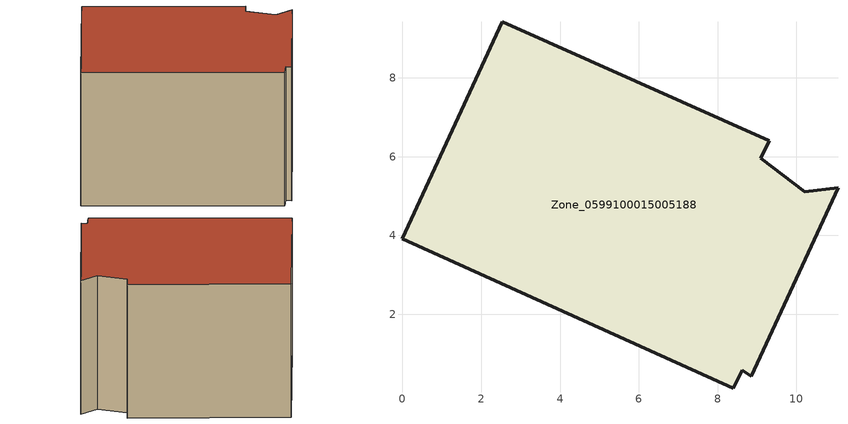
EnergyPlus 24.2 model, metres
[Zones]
Zone_0599100015005188
 floor ground (C_G): 8.86,0.42 8.63,0.58 8.39,0.12 0,3.92 2.53,9.42 9.3,6.4 9.09,5.96 10.21,5.11 11.05,5.21 z0.86
 wall outside (C_F): 2.53,9.42 0,3.92 8.39,0.12 8.63,0.58 8.86,0.42 11.05,5.21 10.21,5.11 9.09,5.96 9.3,6.4 2.53,9.42 z0.86:7.78
 roof outside (C_R): 8.63,0.58 8.86,0.42 11.05,5.21 10.21,5.11 9.09,5.96 9.3,6.4 2.53,9.42 0,3.92 8.39,0.12 z7.78
[BUILDING]
Pand.0599100015005188: North Axis=0; Terrain=City; Loads Convergence Tolerance Value=0.04; Temperature Convergence Tolerance Value=0.4; Solar Distribution=FullExterior; Maximum Number of Warmup Days=25; Minimum Number of Warmup Days=1
[Site:Location]
Rotterdam.The.Hague.AP_ZH_NLD Design_Conditions: Latitude=51.96; Longitude=4.45; Time Zone=1; Elevation=-4.5
[SITE:GROUNDTEMPERATURE:BUILDINGSURFACE]
18, 18, 18, 18, 18, 18, 18, 18, 18, 18, 18, 18
[MATERIAL] Thermal Absorptance=0.9; Solar Absorptance=0.7; Visible Absorptance=0.7
Name | Roughness | Thickness | Conductivity | Density | Specific Heat
G.TI.1965-1974 | MediumSmooth | 0.15 | 0.882353 | 540 | 1210
F.TI.1965-1974 | Rough | 0.3 | 0.697674 | 1920 | 840
R.TI.1965-1974 | MediumRough | 0.2 | 0.232558 | 1500 | 1000
[CONSTRUCTION]
C_G: G.TI.1965-1974
C_F: F.TI.1965-1974
C_R: R.TI.1965-1974
[ZONE]
Zone_0599100015005188: Type=1; Multiplier=1; Ceiling Height=Autocalculate; Volume=Autocalculate; Floor Area=autocalculate; Part of Total Floor Area=Yes
[ZONEINFILTRATION:DESIGNFLOWRATE]
Infil_Zone_0599100015005188: Zone or ZoneList or Space or SpaceList=Zone_0599100015005188; Schedule=AlwaysOn; Design Flow Rate Calculation Method=Flow/Area; Flow Rate per Floor Area=0.003; Constant Term Coefficient=1; Temperature Term Coefficient=0; Velocity Term Coefficient=0; Velocity Squared Term Coefficient=0
[HVACTEMPLATE:ZONE:IDEALLOADSAIRSYSTEM]
Zone_0599100015005188: Maximum Heating Supply Air Temperature=50; Minimum Cooling Supply Air Temperature=13; Maximum Heating Supply Air Humidity Ratio=0.0156; Minimum Cooling Supply Air Humidity Ratio=0.0077; Heating Limit=NoLimit; Cooling Limit=NoLimit; Dehumidification Control Type=ConstantSensibleHeatRatio; Cooling Sensible Heat Ratio=0.7; Dehumidification Setpoint=60; Humidification Control Type=None; Humidification Setpoint=30; Outdoor Air Method=None; Outdoor Air Flow Rate per Person=0.00944; Outdoor Air Flow Rate per Zone Floor Area=0; Outdoor Air Flow Rate per Zone=0; Demand Controlled Ventilation Type=None; Outdoor Air Economizer Type=NoEconomizer; Heat Recovery Type=None; Sensible Heat Recovery Effectiveness=0.7; Latent Heat Recovery Effectiveness=0.65
[ZONECONTROL:THERMOSTAT]
ThermostatControl_Zone_0599100015005188: Zone or ZoneList=Zone_0599100015005188; Control Type Schedule=DualSetpointControlType; Control 1=Thermostat_Zone_0599100015005188; Temperature Difference Between Cutout And Setpoint=0
[THERMOSTATSETPOINT:DUALSETPOINT]
Thermostat_Zone_0599100015005188: Heating Setpoint Temperature Schedule=HeatingSetpoint_Zone_0599100015005188; Cooling Setpoint Temperature Schedule=CoolingSetpoint_Zone_0599100015005188
[SCHEDULE:COMPACT]
HeatingSetpoint_Zone_0599100015005188: Through: 12/31, For: AllDays, Until: 24:00, 21
CoolingSetpoint_Zone_0599100015005188: Through: 12/31, For: AllDays, Until: 24:00, 24
DualSetpointControlType: Through: 12/31, For: AllDays, Until: 24:00, 4
AlwaysOn: Through: 12/31, For: AllDays, Until: 24:00, 1
